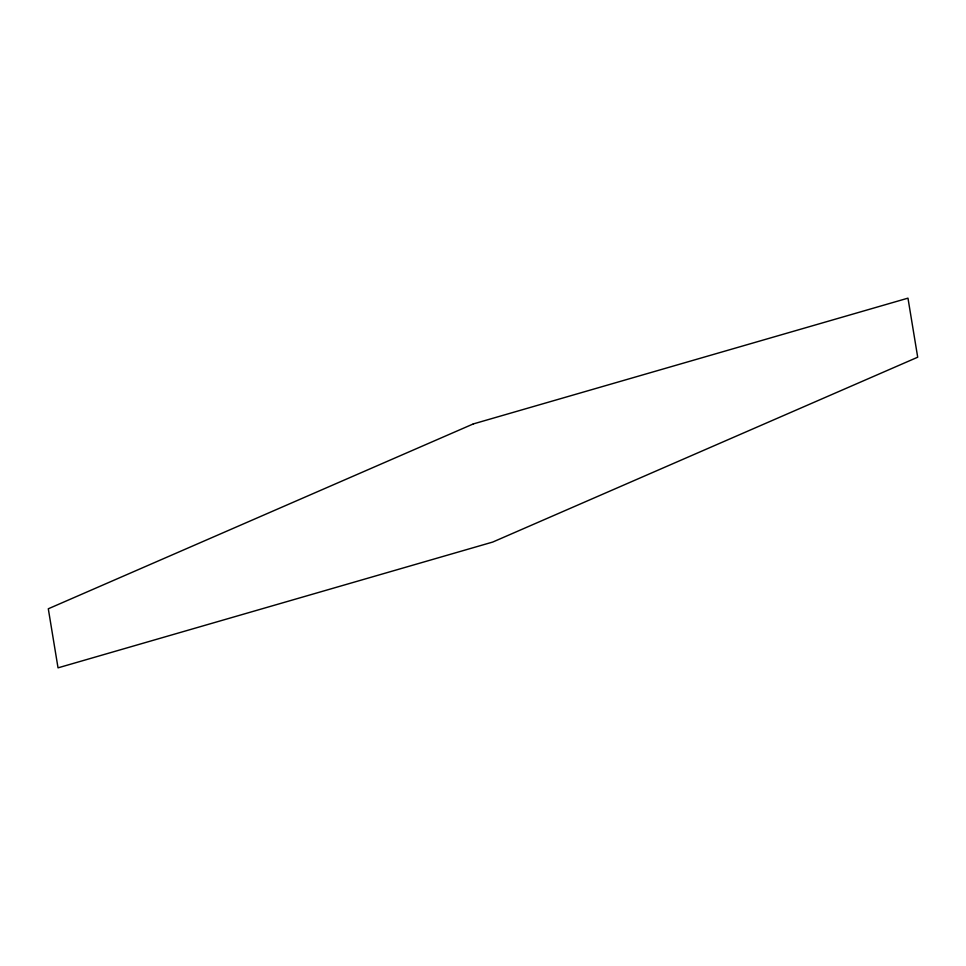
<?xml version="1.0" encoding="UTF-8"?>
<svg xmlns="http://www.w3.org/2000/svg" width="966" height="966" viewBox="0 0 966 966"><rect width="100%" height="100%" fill="white"/><g stroke="black" fill="none" stroke-linecap="round" stroke-linejoin="round"><path stroke-width="1.45" d="M473.268 423.941L48.3 608.785L58.032 667.844L492.732 542.059L917.7 357.215L907.968 298.156L473.268 423.941"/></g></svg>
